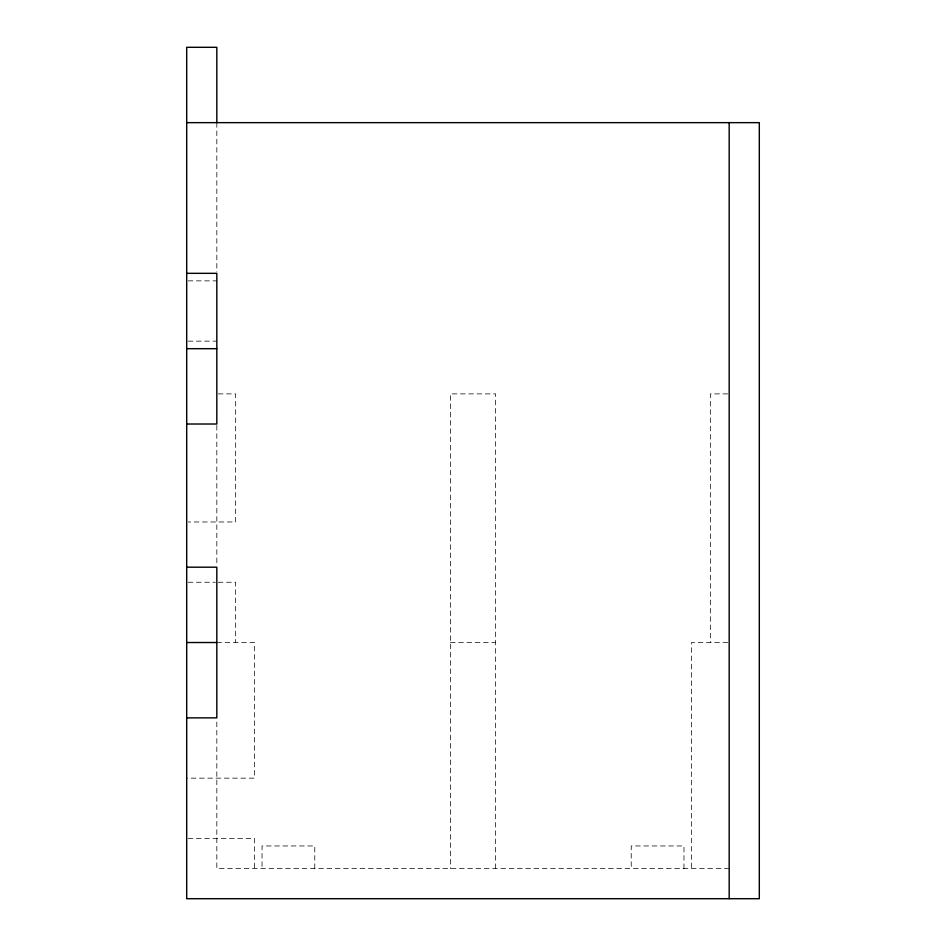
<?xml version="1.0" encoding="UTF-8"?>
<svg xmlns="http://www.w3.org/2000/svg" width="946" height="946" viewBox="0 0 946 946"><rect width="100%" height="100%" fill="white"/><g stroke="black" fill="none" stroke-linecap="round" stroke-linejoin="round"><path stroke-width="0.71" stroke-dasharray="4.73 3.55" d="M188.124 280.867L216.823 280.867M188.124 341.151L216.823 341.151M218.278 393.891L235.66 393.891L235.66 521.979L188.124 521.979M727.722 393.891L710.34 393.891L710.34 642.523M188.124 582.251L215.392 582.251M218.278 582.251L235.66 582.251L235.66 642.523M216.823 642.523L254.498 642.523L254.498 778.144L186.693 778.144M450.391 642.523L495.609 642.523M727.722 642.523L691.502 642.523L691.502 868.558M188.124 838.428L254.498 838.428L254.498 868.558M729.177 868.558L216.823 868.558L216.823 720.651M683.97 868.558L683.97 845.961L631.23 845.961L631.23 868.558M495.609 868.558L495.609 393.891L450.391 393.891L450.391 868.558M314.77 868.558L314.77 845.961L262.03 845.961L262.03 868.558M216.823 122.649L216.823 271.833M216.823 425.44L216.823 565.767"/><path stroke-width="1.42" d="M186.693 122.649L759.307 122.649L759.307 898.7L186.693 898.7L186.693 47.3L216.823 47.3L216.823 122.649M186.693 273.335L216.823 273.335L216.823 424.021L186.693 424.021M186.693 348.684L216.823 348.684M186.693 567.186L216.823 567.186L216.823 717.872L186.693 717.872M186.693 642.523L216.823 642.523M729.177 122.649L729.177 898.7"/></g></svg>
